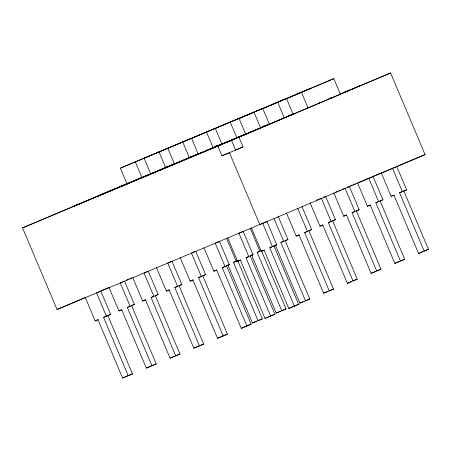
<?xml version="1.0" encoding="UTF-8"?>
<svg xmlns="http://www.w3.org/2000/svg" width="451" height="451" viewBox="0 0 451 451"><rect width="100%" height="100%" fill="white"/><g stroke="black" fill="none" stroke-linecap="round" stroke-linejoin="round"><path stroke-width="0.68" d="M229.548 140.983L230.269 140.684L229.807 140.881M220.697 144.686L210.194 149.146L211.485 148.605M360.129 85.696L358.618 86.338M216.249 146.603L215.274 147.015L221.616 144.354M217.771 145.961L217.303 146.163L218.758 145.555M190.886 156.565L191.466 156.317M225.5 142.668L225.337 142.736M228.358 141.496L232.304 139.827L215.161 147.049M320.092 102.518L319.19 102.907L319.939 102.591M349.435 90.228L343.493 92.731M269.732 247.813L273.994 246.009L298.618 304.307L294.356 306.111L269.732 247.813L276.796 244.831L266.947 221.514L57.029 309.499L22.55 227.879L126.9 183.681L120.366 168.178L167.687 148.204M120.366 168.178L191.421 138.271M150.668 173.787L144.1 158.239L215.161 128.332M198.417 153.752L120.22 186.799L174.402 163.848L167.834 148.3L238.895 118.393M198.136 153.909L191.568 138.367L262.629 108.46L215.302 128.428L221.869 143.976M245.609 134.037L239.041 118.489L286.362 98.521L271.412 104.779M269.343 124.098L262.775 108.556L310.096 88.582L295.146 94.845M293.077 114.165L286.509 98.617L333.836 78.649L340.404 94.191L238.895 137.11L253.845 130.852M286.509 98.617L333.836 78.649M150.944 173.624L72.746 206.671L87.697 200.413M215.86 146.101L216.283 145.921L215.933 146.068M174.035 163.961L96.486 196.732L111.436 190.474M190.869 156.83L192.165 156.283M263.018 126.365L263.705 126.071M215.617 146.507L216.914 145.961M218.853 145.137L220.15 144.591M222.151 143.813L143.954 176.86M238.06 137.121L239.351 136.568M243.517 134.764L244.814 134.218M310.457 106.504L311.055 106.25M245.885 133.874L167.687 166.921M263.085 126.635L264.382 126.083M331.722 97.591L330.713 98.019M269.625 123.94L205.656 151.046L206.485 150.702M287.749 116.262L289.046 115.71M290.991 114.887L292.282 114.34M348.696 90.538L348.02 90.826M355.061 87.821L356.036 87.409M218.51 145.639L221.345 144.444M222.512 143.976L229.007 141.231M230.111 140.791L293.359 114.002M310.192 106.87L311.489 106.323M356.978 87.026L343.273 92.821M217.85 146.113L390.6 72.983L425.073 154.603L259.804 224.598L229.429 152.703L221.954 155.832L217.85 146.113L22.55 227.879M221.954 155.832L243.061 146.925L238.957 137.211M57.029 309.499L85.543 297.418M101.097 290.827L108.877 287.535M126.376 280.122L128.321 279.299M129.617 278.752L131.562 277.929M323.745 197.11L325.571 196.337L335.42 219.654L328.356 222.631L352.986 280.928L357.243 279.124L332.618 220.827L335.42 219.654M347.479 187.171L349.305 186.398L359.159 209.721L352.096 212.697L376.72 270.995L380.982 269.191L356.352 210.893L359.159 209.721M404.716 259.252L394.85 263.407L370.22 205.104L367.418 206.282L357.57 182.959L373.039 176.459L382.893 199.782L375.83 202.758L400.454 261.056L404.716 259.252L380.092 200.954L382.893 199.782M428.45 249.313L418.584 253.468L393.96 195.17L391.152 196.343L381.304 173.026L396.779 166.526L406.627 189.843L399.563 192.819L424.188 251.117L428.45 249.313L403.825 191.015L399.563 192.819M85.324 297.575L95.178 320.892L98.217 319.601M107.845 315.565L132.47 373.862L128.214 375.666L103.583 317.369L110.647 314.392L100.799 291.075L96.537 292.879L106.391 316.196L110.647 314.392M237.953 261.225L262.302 318.874L258.045 320.678L233.421 262.381L237.677 260.577M109.063 287.637L118.912 310.953L121.956 309.668M233.421 262.381L237.44 260.695M127.323 307.435L134.381 304.453L124.532 281.136L120.276 282.94L130.125 306.263L127.323 307.435L151.948 365.733L156.204 363.929L131.579 305.631L134.381 304.453M132.797 277.698L142.646 301.02L145.69 299.729M261.687 251.286L286.041 308.941L281.779 310.745L257.155 252.442L261.411 250.638M151.057 297.497L158.121 294.52L148.266 271.198L144.01 273.002L153.859 296.324L151.057 297.497L175.681 355.794L179.943 353.99L155.313 295.693L158.121 294.52M156.531 267.759L166.38 291.081L169.424 289.79M287.952 239.532L285.15 240.704L309.775 299.002L305.513 300.806L280.888 242.508L287.952 239.532L278.104 216.209M286.639 213.419L296.211 236.093L299.255 234.802M174.791 287.558L181.854 284.581L172.006 261.264L167.744 263.068L177.593 286.385L174.791 287.558L199.415 345.855L203.677 344.051L179.053 285.754L181.854 284.581M311.686 229.593L308.884 230.765L333.509 289.063L329.247 290.867L304.622 232.569L311.686 229.593L301.837 206.27M180.265 257.825L190.119 281.142L193.158 279.857M198.525 277.624L205.588 274.642L195.74 251.325L191.478 253.129L201.332 276.446L198.525 277.624L223.155 335.922L227.411 334.118L202.787 275.82L205.588 274.642M310.096 202.837L319.951 226.154L322.989 224.863M203.999 247.887L213.853 271.209L216.892 269.918M222.264 267.685L229.322 264.709L219.474 241.386L215.217 243.19L225.066 266.513L222.264 267.685L246.889 325.983L251.145 324.179L226.52 265.881L229.322 264.709M333.836 192.898L343.685 216.215L346.729 214.93M227.738 237.948L237.587 261.27L240.631 259.979M245.998 257.746L253.062 254.77L243.207 231.453L238.951 233.257L248.8 256.574L245.998 257.746L270.623 316.044L274.885 314.24L250.254 255.942L253.062 254.77M367.418 206.282L370.463 204.991M251.472 228.014L261.321 251.331L264.365 250.046M391.152 196.343L394.197 195.052M95.178 320.892L97.98 319.72L122.604 378.017L132.47 373.862M227.811 264.731L252.436 323.029L256.698 321.225M118.912 310.953L121.714 309.781L146.338 368.078L156.204 363.929M251.545 254.792L276.17 313.09L280.432 311.286M142.646 301.02L145.447 299.842L170.078 358.139L179.943 353.99M275.279 244.854L299.909 303.151L304.166 301.347M166.38 291.081L169.187 289.908L193.812 348.206L203.677 344.051M296.211 236.093L299.019 234.915L323.643 293.218L327.905 291.414M190.119 281.142L192.921 279.97L217.545 338.267L227.411 334.118M319.951 226.154L322.753 224.981L347.377 283.279L351.639 281.475M213.853 271.209L216.655 270.031L241.279 328.328L251.145 324.179M343.685 216.215L346.486 215.042L371.111 273.34L375.373 271.536M237.587 261.27L240.389 260.097L265.013 318.395L274.885 314.24M394.85 263.407L399.107 261.597M261.321 251.331L264.123 250.158L288.753 308.456L298.618 304.307M418.584 253.468L422.841 251.664M322.527 101.509L323.091 101.266M330.628 98.07L331.919 97.523M327.527 99.372L328.632 98.91M334.507 96.435L334.901 96.266M225.917 142.51L230.275 140.673M239.041 118.489L253.992 112.231L260.56 127.78M262.775 108.556L277.726 102.292L284.293 117.841M339.253 94.479L390.6 72.983M166.154 167.141L167.4 166.622M215.493 146.485L216.739 145.966M243.591 134.725L244.837 134.201M262.967 126.613L264.213 126.088M266.079 125.31L267.325 124.786M291.064 114.847L292.31 114.329M310.435 106.735L311.68 106.216M339.158 94.716L340.404 94.191M191.427 156.987L206.378 150.724M243.061 146.925L235.585 150.059L231.481 140.34M350.337 185.891L352.282 185.073M353.584 184.532L355.535 183.715M373.084 176.369L381.529 172.834M396.48 166.571L425.073 154.603M316.326 200.227L318.197 199.443M319.443 198.925L321.309 198.141L331.164 221.458L328.356 222.631M335.702 192.115L337.573 191.331M338.819 190.812L340.685 190.029M341.931 189.505L345.049 188.202L354.898 211.525L352.096 212.697M257.155 252.442L259.956 251.269L250.378 228.601M280.888 242.508L283.69 241.336L274.118 218.662M304.622 232.569L307.43 231.397L297.575 208.074M375.83 202.758L378.631 201.586L368.783 178.263M403.825 191.015L406.627 189.843M103.583 317.369L106.391 316.196M273.994 246.009L276.796 244.831M252.436 323.029L262.302 318.874M276.17 313.09L286.041 308.941M299.909 303.151L309.775 299.002M323.643 293.218L333.509 289.063M347.377 283.279L357.243 279.124M371.111 273.34L380.982 269.191M122.604 378.017L128.214 375.666M146.338 368.078L151.948 365.733M170.078 358.139L175.681 355.794M193.812 348.206L199.415 345.855M217.545 338.267L223.155 335.922M241.279 328.328L246.889 325.983M265.013 318.395L270.623 316.044M288.753 308.456L294.356 306.111M263.029 126.348L263.632 126.1M191.094 156.463L191.613 156.249M392.517 168.33L402.365 191.647M301.46 92.359L308.027 107.902M230.258 122.17L236.82 137.713M262.685 223.318L272.534 246.635M206.519 132.104L213.086 147.652M226.644 238.534L236.223 261.208M182.785 142.042L189.352 157.591M159.051 151.981L165.618 167.524M135.317 161.915L141.879 177.463"/></g></svg>
